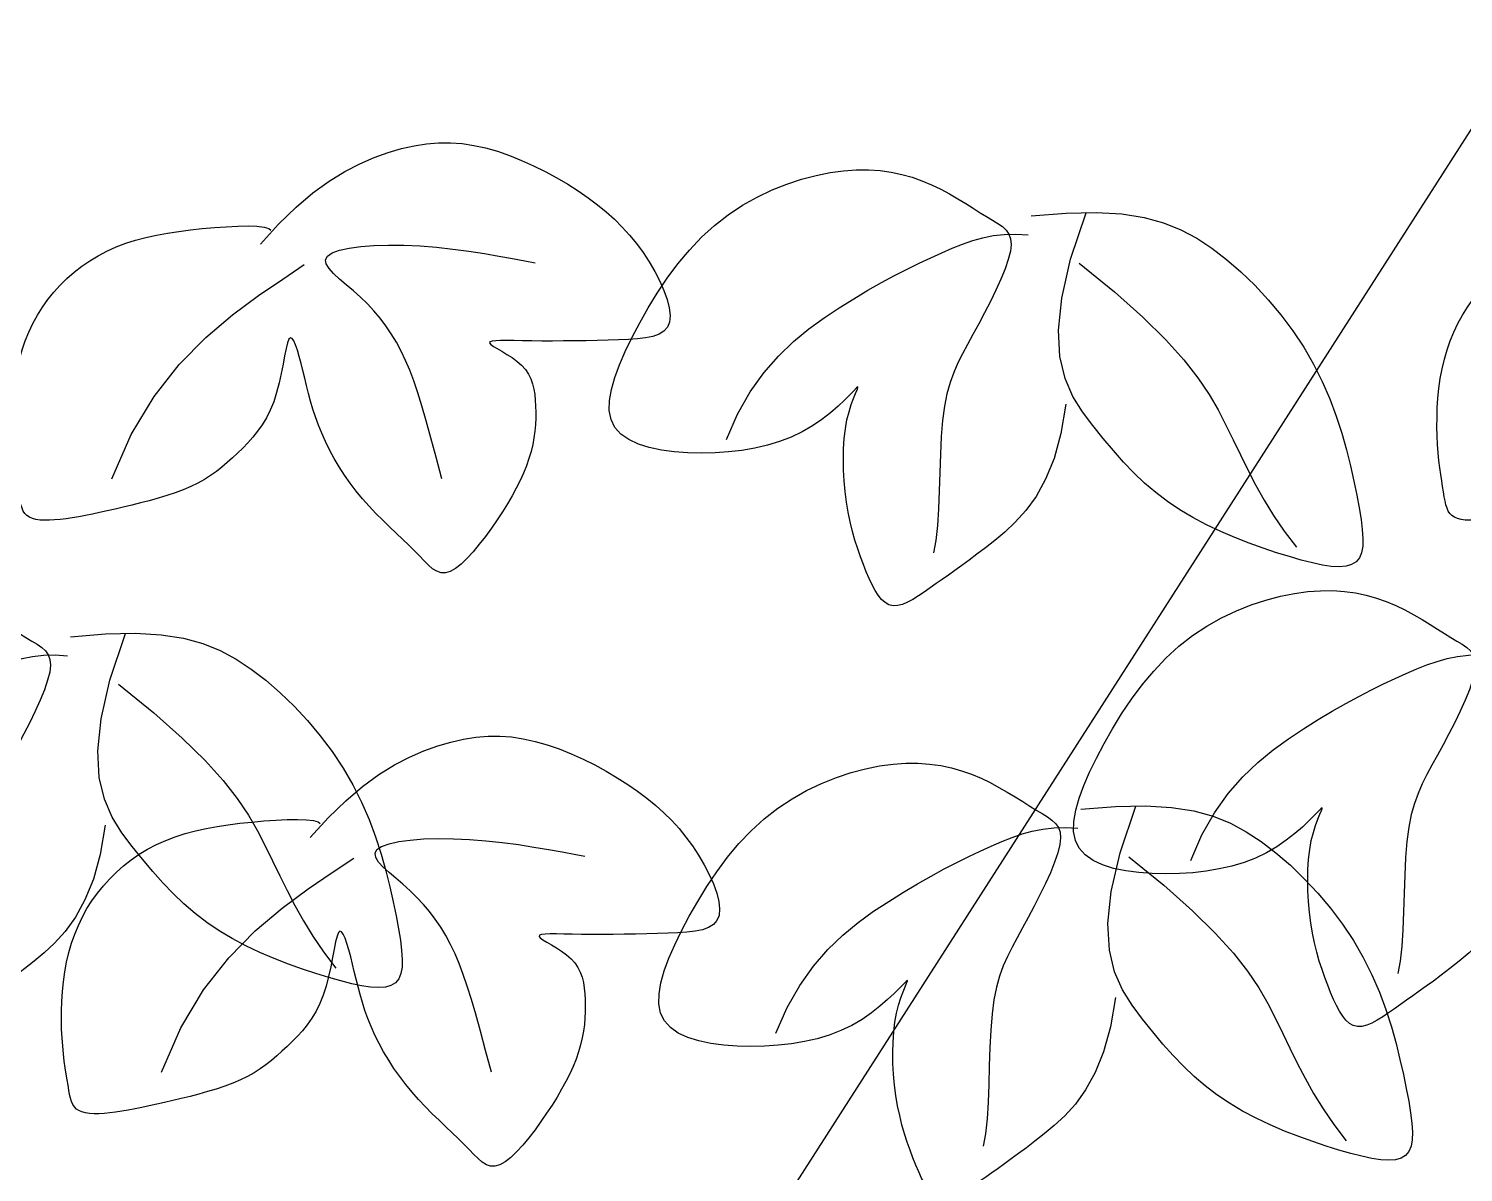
# Model space of a CAD drawing. Header units: millimetres. Extents: x 2 to 5882, y 1831 to 3462.
# Drawn here: x 1040.864 to 1043.304, y 2699.87 to 2701.816 of the extents above; entities that cross this region are included whole.
import ezdxf

# ---------------------------------------------------------------- set-up
doc = ezdxf.new("R2010")
doc.units = ezdxf.units.MM
doc.layers.add('LH', color=94, linetype='Continuous')
doc.layers.add('尺寸标注', color=4, linetype='Continuous')

# ---------------------------------------------------------------- blocks, each defined once
blk = doc.blocks.new('茶')
at = {"layer": 'LH'}
for p, q in [((0.6116, 0.5075), (0.6003, 0.5032)), ((0.6234, 0.511), (0.6116, 0.5075)), ((0.6359, 0.5138), (0.6234, 0.511)), ((0.649, 0.5158), (0.6359, 0.5138)), ((0.6627, 0.5169), (0.649, 0.5158)), ((0.6772, 0.5171), (0.6627, 0.5169)), ((0.6925, 0.5163), (0.6772, 0.5171)), ((0.7086, 0.5144), (0.6925, 0.5163)), ((0.7253, 0.5115), (0.7086, 0.5144)), ((0.7424, 0.5074), (0.7253, 0.5115)), ((0.7598, 0.5021), (0.7424, 0.5074)), ((0.5791, 0.4929), (0.5691, 0.4871)), ((0.5895, 0.4983), (0.5791, 0.4929)), ((0.6003, 0.5032), (0.5895, 0.4983)), ((0.7773, 0.4955), (0.7598, 0.5021)), ((0.7946, 0.4876), (0.7773, 0.4955)), ((0.5507, 0.4747), (0.5422, 0.4685)), ((0.5597, 0.4809), (0.5507, 0.4747)), ((0.5691, 0.4871), (0.5597, 0.4809)), ((0.8116, 0.4783), (0.7946, 0.4876)), ((0.8281, 0.4675), (0.8116, 0.4783)), ((0.5267, 0.4568), (0.5198, 0.4517)), ((0.5342, 0.4625), (0.5267, 0.4568)), ((0.5422, 0.4685), (0.5342, 0.4625)), ((0.8438, 0.4553), (0.8281, 0.4675)), ((-0.5309, 0.4422), (-0.5441, 0.4373)), ((-0.5178, 0.4463), (-0.5309, 0.4422)), ((-0.5048, 0.4494), (-0.5178, 0.4463)), ((-0.4916, 0.4514), (-0.5048, 0.4494)), ((-0.4782, 0.4525), (-0.4916, 0.4514)), ((-0.4645, 0.4525), (-0.4782, 0.4525)), ((-0.4504, 0.4515), (-0.4645, 0.4525)), ((-0.4357, 0.4494), (-0.4504, 0.4515)), ((-0.4204, 0.4463), (-0.4357, 0.4494)), ((-0.4043, 0.442), (-0.4204, 0.4463)), ((-0.3874, 0.4363), (-0.4043, 0.442)), ((0.3667, 0.442), (0.3418, 0.4359)), ((0.3957, 0.4461), (0.3667, 0.442)), ((0.4297, 0.4483), (0.3957, 0.4461)), ((0.4289, 0.3956), (0.4069, 0.4467)), ((0.4693, 0.4484), (0.4297, 0.4483)), ((0.5077, 0.4429), (0.5029, 0.4389)), ((0.5134, 0.4471), (0.5077, 0.4429)), ((0.5198, 0.4517), (0.5134, 0.4471)), ((0.8588, 0.4418), (0.8438, 0.4553)), ((0.8731, 0.4274), (0.8588, 0.4418)), ((-0.5705, 0.4248), (-0.5835, 0.4176)), ((-0.5574, 0.4314), (-0.5705, 0.4248)), ((-0.5441, 0.4373), (-0.5574, 0.4314)), ((-0.3697, 0.4289), (-0.3874, 0.4363)), ((-0.3511, 0.4194), (-0.3697, 0.4289)), ((0.3203, 0.4281), (0.3014, 0.4186)), ((0.3418, 0.4359), (0.3203, 0.4281)), ((0.4885, 0.4292), (0.4745, 0.4272)), ((0.5016, 0.43), (0.4885, 0.4292)), ((0.4962, 0.4299), (0.4947, 0.4245)), ((0.4947, 0.4245), (0.4947, 0.4181)), ((0.499, 0.4346), (0.4962, 0.4299)), ((0.5029, 0.4389), (0.499, 0.4346)), ((0.5141, 0.4296), (0.5016, 0.43)), ((0.5261, 0.4283), (0.5141, 0.4296)), ((0.5378, 0.426), (0.5261, 0.4283)), ((0.5496, 0.423), (0.5378, 0.426)), ((0.8865, 0.4121), (0.8731, 0.4274)), ((-0.5962, 0.4099), (-0.6085, 0.4018)), ((-0.5835, 0.4176), (-0.5962, 0.4099)), ((-0.3316, 0.4076), (-0.3511, 0.4194)), ((-0.3113, 0.393), (-0.3316, 0.4076)), ((0.2844, 0.4074), (0.2684, 0.3948)), ((0.3014, 0.4186), (0.2844, 0.4074)), ((0.4947, 0.4181), (0.4962, 0.4104)), ((0.4962, 0.4104), (0.4993, 0.4013)), ((0.5615, 0.4194), (0.5496, 0.423)), ((0.5739, 0.4152), (0.5615, 0.4194)), ((0.5868, 0.4106), (0.5739, 0.4152)), ((0.6003, 0.4055), (0.5868, 0.4106)), ((0.8992, 0.3964), (0.8865, 0.4121)), ((-0.6203, 0.3934), (-0.6315, 0.3849)), ((-0.6085, 0.4018), (-0.6203, 0.3934)), ((-0.2899, 0.3755), (-0.3113, 0.393)), ((0.2684, 0.3948), (0.2529, 0.3807)), ((0.4426, 0.3526), (0.4289, 0.3956)), ((0.4993, 0.4013), (0.5039, 0.3909)), ((0.5039, 0.3909), (0.5096, 0.3796)), ((0.6145, 0.3999), (0.6003, 0.4055)), ((0.6293, 0.3938), (0.6145, 0.3999)), ((0.6448, 0.387), (0.6293, 0.3938)), ((0.9109, 0.3804), (0.8992, 0.3964)), ((-0.642, 0.3762), (-0.6519, 0.3675)), ((-0.6315, 0.3849), (-0.642, 0.3762)), ((-0.2676, 0.3546), (-0.2899, 0.3755)), ((-0.2652, 0.3752), (-0.2731, 0.3737)), ((-0.2552, 0.3764), (-0.2652, 0.3752)), ((-0.2435, 0.3772), (-0.2552, 0.3764)), ((-0.2305, 0.3776), (-0.2435, 0.3772)), ((-0.2169, 0.3778), (-0.2305, 0.3776)), ((-0.2031, 0.3778), (-0.2169, 0.3778)), ((-0.1896, 0.3775), (-0.2031, 0.3778)), ((-0.1763, 0.3769), (-0.1896, 0.3775)), ((-0.1634, 0.376), (-0.1763, 0.3769)), ((-0.1508, 0.3748), (-0.1634, 0.376)), ((-0.1386, 0.3732), (-0.1508, 0.3748)), ((0.2529, 0.3807), (0.2377, 0.3653)), ((0.4195, 0.3903), (0.3825, 0.3546)), ((0.5096, 0.3796), (0.5163, 0.3677)), ((0.6608, 0.3796), (0.6448, 0.387)), ((0.6776, 0.3714), (0.6608, 0.3796)), ((0.9218, 0.3645), (0.9109, 0.3804)), ((-0.6612, 0.3585), (-0.6698, 0.3494)), ((-0.6519, 0.3675), (-0.6612, 0.3585)), ((-0.2783, 0.3718), (-0.2803, 0.3695)), ((-0.2731, 0.3737), (-0.2783, 0.3718)), ((-0.1267, 0.371), (-0.1386, 0.3732)), ((-0.1152, 0.3684), (-0.1267, 0.371)), ((-0.1041, 0.3652), (-0.1152, 0.3684)), ((-0.0933, 0.3614), (-0.1041, 0.3652)), ((-0.0829, 0.357), (-0.0933, 0.3614)), ((0.2377, 0.3653), (0.2232, 0.3488)), ((0.5163, 0.3677), (0.5235, 0.3554)), ((0.695, 0.3624), (0.6776, 0.3714)), ((0.713, 0.3526), (0.695, 0.3624)), ((0.9318, 0.3488), (0.9218, 0.3645)), ((-0.6698, 0.3494), (-0.6779, 0.3399)), ((-0.3956, 0.3424), (-0.4121, 0.3415)), ((-0.3805, 0.3425), (-0.3956, 0.3424)), ((-0.3673, 0.3418), (-0.3805, 0.3425)), ((-0.3562, 0.3403), (-0.3673, 0.3418)), ((-0.0729, 0.352), (-0.0829, 0.357)), ((-0.0634, 0.3465), (-0.0729, 0.352)), ((-0.0542, 0.3405), (-0.0634, 0.3465)), ((0.2232, 0.3488), (0.2094, 0.3313)), ((0.3825, 0.3546), (0.3527, 0.3232)), ((0.4493, 0.3166), (0.4426, 0.3526)), ((0.5235, 0.3554), (0.5311, 0.3431)), ((0.5311, 0.3431), (0.5388, 0.3311)), ((0.7314, 0.3415), (0.713, 0.3526)), ((0.9409, 0.3335), (0.9318, 0.3488)), ((-0.6854, 0.3301), (-0.6924, 0.3199)), ((-0.6779, 0.3399), (-0.6854, 0.3301)), ((-0.5023, 0.3271), (-0.5196, 0.3229)), ((-0.4843, 0.331), (-0.5023, 0.3271)), ((-0.466, 0.3346), (-0.4843, 0.331)), ((-0.4476, 0.3376), (-0.466, 0.3346)), ((-0.4295, 0.3399), (-0.4476, 0.3376)), ((-0.4121, 0.3415), (-0.4295, 0.3399)), ((-0.3476, 0.338), (-0.3562, 0.3403)), ((-0.342, 0.3348), (-0.3476, 0.338)), ((-0.3427, 0.3206), (-0.3399, 0.3261)), ((-0.3395, 0.3308), (-0.342, 0.3348)), ((-0.3399, 0.3261), (-0.3395, 0.3308)), ((-0.2893, 0.3131), (-0.3149, 0.3274)), ((-0.0455, 0.334), (-0.0542, 0.3405)), ((-0.0372, 0.3271), (-0.0455, 0.334)), ((-0.0294, 0.3198), (-0.0372, 0.3271)), ((0.2094, 0.3313), (0.1964, 0.3129)), ((0.5388, 0.3311), (0.5463, 0.3198)), ((0.7499, 0.3286), (0.7314, 0.3415)), ((0.7683, 0.3137), (0.7499, 0.3286)), ((0.9487, 0.3189), (0.9409, 0.3335)), ((-0.699, 0.3092), (-0.705, 0.2981)), ((-0.6924, 0.3199), (-0.699, 0.3092)), ((-0.5645, 0.3109), (-0.5762, 0.3076)), ((-0.551, 0.3147), (-0.5645, 0.3109)), ((-0.5359, 0.3187), (-0.551, 0.3147)), ((-0.5196, 0.3229), (-0.5359, 0.3187)), ((-0.3535, 0.3078), (-0.3474, 0.3145)), ((-0.3474, 0.3145), (-0.3427, 0.3206)), ((-0.2604, 0.2968), (-0.2893, 0.3131)), ((-0.022, 0.312), (-0.0294, 0.3198)), ((-0.0151, 0.3039), (-0.022, 0.312)), ((0.1964, 0.3129), (0.1844, 0.2939)), ((0.3527, 0.3232), (0.3289, 0.2957)), ((0.4502, 0.2866), (0.4493, 0.3166)), ((0.5463, 0.3198), (0.5534, 0.3091)), ((0.5534, 0.3091), (0.56, 0.299)), ((0.7862, 0.2962), (0.7683, 0.3137)), ((0.9552, 0.305), (0.9487, 0.3189)), ((-0.705, 0.2981), (-0.7105, 0.2867)), ((-0.3755, 0.2852), (-0.368, 0.2931)), ((-0.368, 0.2931), (-0.3605, 0.3006)), ((-0.3605, 0.3006), (-0.3535, 0.3078)), ((-0.2292, 0.2776), (-0.2604, 0.2968)), ((-0.0087, 0.2954), (-0.0151, 0.3039)), ((-0.0028, 0.2865), (-0.0087, 0.2954)), ((0.1844, 0.2939), (0.1736, 0.2742)), ((0.3289, 0.2957), (0.3104, 0.2714)), ((0.56, 0.299), (0.5661, 0.289)), ((0.8035, 0.2758), (0.7862, 0.2962)), ((0.9602, 0.2918), (0.9552, 0.305)), ((-0.7105, 0.2867), (-0.7152, 0.2753)), ((-0.3894, 0.2685), (-0.3827, 0.277)), ((-0.3827, 0.277), (-0.3755, 0.2852)), ((-0.1968, 0.2544), (-0.2292, 0.2776)), ((0.0026, 0.2772), (-0.0028, 0.2865)), ((0.0076, 0.2676), (0.0026, 0.2772)), ((0.4464, 0.2615), (0.4502, 0.2866)), ((0.5661, 0.289), (0.5717, 0.2786)), ((0.5717, 0.2786), (0.5768, 0.2675)), ((0.9633, 0.2794), (0.9602, 0.2918)), ((0.9645, 0.2681), (0.9633, 0.2794)), ((-0.7191, 0.2642), (-0.7219, 0.2537)), ((-0.7152, 0.2753), (-0.7191, 0.2642)), ((-0.3956, 0.2598), (-0.3894, 0.2685)), ((0.012, 0.2577), (0.0076, 0.2676)), ((0.1736, 0.2742), (0.1641, 0.2541)), ((0.3104, 0.2714), (0.2961, 0.2496)), ((0.4392, 0.2403), (0.4464, 0.2615)), ((0.5768, 0.2675), (0.5814, 0.2552)), ((0.6813, 0.2706), (0.6814, 0.2713)), ((0.6825, 0.2682), (0.6813, 0.2706)), ((0.6814, 0.2713), (0.683, 0.2703)), ((0.6846, 0.2642), (0.6825, 0.2682)), ((0.683, 0.2703), (0.6863, 0.2675)), ((0.6873, 0.2588), (0.6846, 0.2642)), ((0.6863, 0.2675), (0.6912, 0.2632)), ((0.6912, 0.2632), (0.6977, 0.2577)), ((0.8198, 0.2519), (0.8035, 0.2758)), ((0.9634, 0.2577), (0.9645, 0.2681)), ((-0.7219, 0.2537), (-0.7235, 0.244)), ((-0.4068, 0.2411), (-0.4014, 0.2506)), ((-0.4014, 0.2506), (-0.3956, 0.2598)), ((-0.296, 0.2422), (-0.2943, 0.2452)), ((-0.2943, 0.2452), (-0.2925, 0.2461)), ((-0.2925, 0.2461), (-0.2906, 0.2447)), ((-0.2906, 0.2447), (-0.2887, 0.2406)), ((-0.1643, 0.2264), (-0.1968, 0.2544)), ((0.0159, 0.2474), (0.012, 0.2577)), ((0.0194, 0.2368), (0.0159, 0.2474)), ((0.1641, 0.2541), (0.156, 0.2338)), ((0.2961, 0.2496), (0.285, 0.2298)), ((0.5814, 0.2552), (0.5854, 0.2413)), ((0.6905, 0.2521), (0.6873, 0.2588)), ((0.6937, 0.2442), (0.6905, 0.2521)), ((0.6968, 0.2352), (0.6937, 0.2442)), ((0.6977, 0.2577), (0.7056, 0.2514)), ((0.7056, 0.2514), (0.7148, 0.2447)), ((0.7148, 0.2447), (0.7251, 0.238)), ((0.8349, 0.2242), (0.8198, 0.2519)), ((0.9537, 0.2403), (0.9598, 0.2484)), ((0.9598, 0.2484), (0.9634, 0.2577)), ((-0.7235, 0.244), (-0.7237, 0.2354)), ((-0.7237, 0.2354), (-0.7224, 0.2281)), ((-0.7224, 0.2281), (-0.7196, 0.2225)), ((-0.4163, 0.2206), (-0.4118, 0.2311)), ((-0.4118, 0.2311), (-0.4068, 0.2411)), ((-0.3007, 0.2241), (-0.2992, 0.2313)), ((-0.2992, 0.2313), (-0.2977, 0.2375)), ((-0.2977, 0.2375), (-0.296, 0.2422)), ((-0.2887, 0.2406), (-0.2865, 0.2343)), ((-0.2865, 0.2343), (-0.2842, 0.2263)), ((0.0223, 0.2259), (0.0194, 0.2368)), ((0.156, 0.2338), (0.1491, 0.2134)), ((0.285, 0.2298), (0.2763, 0.2113)), ((0.4298, 0.222), (0.4392, 0.2403)), ((0.4479, 0.2322), (0.4563, 0.1995)), ((0.5854, 0.2413), (0.5889, 0.2254)), ((0.6994, 0.2252), (0.6968, 0.2352)), ((0.7251, 0.238), (0.7363, 0.2315)), ((0.7363, 0.2315), (0.7485, 0.2257)), ((0.9348, 0.2275), (0.9453, 0.2334)), ((0.9453, 0.2334), (0.9537, 0.2403)), ((-0.7196, 0.2225), (-0.7152, 0.2183)), ((-0.7152, 0.2183), (-0.7094, 0.2154)), ((-0.7094, 0.2154), (-0.7022, 0.2135)), ((-0.7022, 0.2135), (-0.6939, 0.2125)), ((-0.6939, 0.2125), (-0.6846, 0.2122)), ((-0.6846, 0.2122), (-0.6743, 0.2124)), ((-0.6743, 0.2124), (-0.6631, 0.2128)), ((-0.6631, 0.2128), (-0.6513, 0.2134)), ((-0.6513, 0.2134), (-0.6389, 0.2141)), ((-0.6389, 0.2141), (-0.6263, 0.2149)), ((-0.6263, 0.2149), (-0.6135, 0.2158)), ((-0.6135, 0.2158), (-0.6008, 0.2167)), ((-0.6008, 0.2167), (-0.5883, 0.2176)), ((-0.5883, 0.2176), (-0.5764, 0.2186)), ((-0.5764, 0.2186), (-0.5651, 0.2197)), ((-0.5651, 0.2197), (-0.5546, 0.2207)), ((-0.5546, 0.2207), (-0.5452, 0.2217)), ((-0.5452, 0.2217), (-0.5368, 0.2225)), ((-0.5368, 0.2225), (-0.5298, 0.2231)), ((-0.5252, 0.2143), (-0.5301, 0.2108)), ((-0.5298, 0.2231), (-0.5242, 0.2233)), ((-0.5211, 0.2172), (-0.5252, 0.2143)), ((-0.5242, 0.2233), (-0.5201, 0.2232)), ((-0.5183, 0.2196), (-0.5211, 0.2172)), ((-0.5201, 0.2232), (-0.5176, 0.2226)), ((-0.517, 0.2214), (-0.5183, 0.2196)), ((-0.5176, 0.2226), (-0.517, 0.2214)), ((-0.4205, 0.2096), (-0.4163, 0.2206)), ((-0.3035, 0.2077), (-0.3022, 0.2161)), ((-0.3022, 0.2161), (-0.3007, 0.2241)), ((-0.2842, 0.2263), (-0.2816, 0.2169)), ((-0.2816, 0.2169), (-0.2787, 0.2066)), ((-0.1329, 0.1926), (-0.1643, 0.2264)), ((0.0248, 0.2149), (0.0223, 0.2259)), ((0.0268, 0.2039), (0.0248, 0.2149)), ((0.1491, 0.2134), (0.1435, 0.1932)), ((0.4194, 0.2055), (0.4298, 0.222)), ((0.5889, 0.2254), (0.5919, 0.2073)), ((0.7016, 0.2143), (0.6994, 0.2252)), ((0.7034, 0.2029), (0.7016, 0.2143)), ((0.7485, 0.2257), (0.7614, 0.2208)), ((0.7614, 0.2208), (0.7749, 0.2169)), ((0.7749, 0.2169), (0.789, 0.2139)), ((0.789, 0.2139), (0.8035, 0.2119)), ((0.8035, 0.2119), (0.8184, 0.2106)), ((0.8644, 0.2114), (0.8798, 0.213)), ((0.8798, 0.213), (0.8949, 0.2154)), ((0.8949, 0.2154), (0.9093, 0.2185)), ((0.9093, 0.2185), (0.9228, 0.2225)), ((0.9228, 0.2225), (0.9348, 0.2275)), ((-0.5464, 0.198), (-0.5511, 0.1931)), ((-0.5411, 0.2027), (-0.5464, 0.198)), ((-0.5355, 0.2069), (-0.5411, 0.2027)), ((-0.5301, 0.2108), (-0.5355, 0.2069)), ((-0.4278, 0.1856), (-0.4243, 0.1981)), ((-0.4243, 0.1981), (-0.4205, 0.2096)), ((-0.3063, 0.1904), (-0.3049, 0.1991)), ((-0.3049, 0.1991), (-0.3035, 0.2077)), ((-0.2787, 0.2066), (-0.2754, 0.196)), ((-0.2754, 0.196), (-0.2717, 0.1854)), ((0.0285, 0.1929), (0.0268, 0.2039)), ((0.2763, 0.2113), (0.269, 0.1935)), ((0.4089, 0.19), (0.4194, 0.2055)), ((0.4563, 0.1995), (0.4664, 0.1721)), ((0.5919, 0.2073), (0.5945, 0.1875)), ((0.7046, 0.191), (0.7034, 0.2029)), ((0.8184, 0.2106), (0.8336, 0.2101)), ((0.8336, 0.2101), (0.849, 0.2104)), ((0.849, 0.2104), (0.8644, 0.2114)), ((-0.558, 0.1826), (-0.5602, 0.1769)), ((-0.555, 0.188), (-0.558, 0.1826)), ((-0.5511, 0.1931), (-0.555, 0.188)), ((-0.4312, 0.1719), (-0.4278, 0.1856)), ((-0.3093, 0.1726), (-0.3077, 0.1815)), ((-0.3077, 0.1815), (-0.3063, 0.1904)), ((-0.2717, 0.1854), (-0.2676, 0.1753)), ((-0.1035, 0.1519), (-0.1329, 0.1926)), ((0.0297, 0.1821), (0.0285, 0.1929)), ((0.0307, 0.1715), (0.0297, 0.1821)), ((0.1435, 0.1932), (0.1388, 0.1733)), ((0.269, 0.1935), (0.2621, 0.176)), ((0.3986, 0.1753), (0.4089, 0.19)), ((0.5945, 0.1875), (0.5969, 0.1669)), ((0.7055, 0.1788), (0.7046, 0.191)), ((-0.5627, 0.165), (-0.5632, 0.1588)), ((-0.5617, 0.1711), (-0.5627, 0.165)), ((-0.5602, 0.1769), (-0.5617, 0.1711)), ((-0.4346, 0.1566), (-0.4312, 0.1719)), ((-0.3133, 0.1542), (-0.3112, 0.1634)), ((-0.3112, 0.1634), (-0.3093, 0.1726)), ((-0.2676, 0.1753), (-0.2629, 0.1661)), ((-0.2629, 0.1661), (-0.2579, 0.1578)), ((0.0313, 0.1614), (0.0307, 0.1715)), ((0.1388, 0.1733), (0.1351, 0.154)), ((0.2621, 0.176), (0.2554, 0.1585)), ((0.3881, 0.1614), (0.3986, 0.1753)), ((0.4664, 0.1721), (0.4779, 0.1494)), ((0.5969, 0.1669), (0.5992, 0.1461)), ((0.7058, 0.1665), (0.7055, 0.1788)), ((0.7057, 0.1542), (0.7058, 0.1665)), ((-0.5632, 0.1588), (-0.5633, 0.1523)), ((-0.5633, 0.1523), (-0.5631, 0.1457)), ((-0.4381, 0.1393), (-0.4346, 0.1566)), ((-0.3159, 0.1448), (-0.3133, 0.1542)), ((-0.2579, 0.1578), (-0.2524, 0.1503)), ((-0.2524, 0.1503), (-0.2466, 0.1434)), ((-0.0774, 0.1035), (-0.1035, 0.1519)), ((0.0316, 0.1516), (0.0313, 0.1614)), ((0.0317, 0.1423), (0.0316, 0.1516)), ((0.1351, 0.154), (0.1321, 0.1356)), ((0.2554, 0.1585), (0.2485, 0.1409)), ((0.3663, 0.1357), (0.3774, 0.1482)), ((0.3774, 0.1482), (0.3881, 0.1614)), ((0.4779, 0.1494), (0.4903, 0.1308)), ((0.7052, 0.1422), (0.7057, 0.1542)), ((-0.5631, 0.1457), (-0.5627, 0.1389)), ((-0.5627, 0.1389), (-0.5621, 0.1319)), ((-0.5621, 0.1319), (-0.5611, 0.1248)), ((-0.4418, 0.1198), (-0.4381, 0.1393)), ((-0.3222, 0.1254), (-0.3188, 0.1352)), ((-0.3188, 0.1352), (-0.3159, 0.1448)), ((-0.2466, 0.1434), (-0.2406, 0.1371)), ((-0.2406, 0.1371), (-0.2345, 0.1313)), ((-0.2345, 0.1313), (-0.2282, 0.1259)), ((0.0313, 0.1252), (0.0316, 0.1335)), ((0.0316, 0.1335), (0.0317, 0.1423)), ((0.1321, 0.1356), (0.1297, 0.1182)), ((0.2485, 0.1409), (0.2411, 0.1232)), ((0.3546, 0.1239), (0.3663, 0.1357)), ((0.4903, 0.1308), (0.5032, 0.1157)), ((0.5992, 0.1461), (0.6017, 0.1259)), ((0.7028, 0.1194), (0.7042, 0.1306)), ((0.7042, 0.1306), (0.7052, 0.1422)), ((-0.5611, 0.1248), (-0.5599, 0.1175)), ((-0.5599, 0.1175), (-0.5582, 0.11)), ((-0.4458, 0.0975), (-0.4418, 0.1198)), ((-0.3305, 0.1056), (-0.3262, 0.1155)), ((-0.3262, 0.1155), (-0.3222, 0.1254)), ((-0.2282, 0.1259), (-0.2219, 0.1207)), ((-0.2219, 0.1207), (-0.2156, 0.1158)), ((-0.2156, 0.1158), (-0.2093, 0.111)), ((0.0304, 0.1103), (0.0309, 0.1175)), ((0.0309, 0.1175), (0.0313, 0.1252)), ((0.1297, 0.1182), (0.1278, 0.1021)), ((0.2411, 0.1232), (0.233, 0.1052)), ((0.3423, 0.1126), (0.3546, 0.1239)), ((0.5032, 0.1157), (0.5162, 0.1035)), ((0.6017, 0.1259), (0.6044, 0.1072)), ((0.7011, 0.1086), (0.7028, 0.1194)), ((-0.5582, 0.11), (-0.5562, 0.1025)), ((-0.5562, 0.1025), (-0.5537, 0.0948)), ((-0.3354, 0.0957), (-0.3305, 0.1056)), ((-0.2093, 0.111), (-0.2029, 0.1064)), ((-0.2029, 0.1064), (-0.1962, 0.102)), ((-0.1962, 0.102), (-0.1893, 0.0979)), ((-0.1893, 0.0979), (-0.182, 0.0941)), ((0.0294, 0.0975), (0.0299, 0.1036)), ((0.0299, 0.1036), (0.0304, 0.1103)), ((0.1278, 0.1021), (0.1262, 0.0874)), ((0.233, 0.1052), (0.2237, 0.0869)), ((0.3151, 0.092), (0.3291, 0.102)), ((0.3291, 0.102), (0.3423, 0.1126)), ((0.5162, 0.1035), (0.529, 0.0934)), ((0.6044, 0.1072), (0.6076, 0.0905)), ((0.6968, 0.0885), (0.6991, 0.0983)), ((0.6991, 0.0983), (0.7011, 0.1086)), ((-0.5537, 0.0948), (-0.5507, 0.087)), ((-0.5507, 0.087), (-0.5472, 0.0791)), ((-0.4504, 0.0723), (-0.4458, 0.0975)), ((-0.3463, 0.0761), (-0.3406, 0.0858)), ((-0.3406, 0.0858), (-0.3354, 0.0957)), ((-0.182, 0.0941), (-0.1742, 0.0905)), ((-0.1742, 0.0905), (-0.1659, 0.0873)), ((-0.1659, 0.0873), (-0.157, 0.0843)), ((-0.157, 0.0843), (-0.1476, 0.0817)), ((-0.1476, 0.0817), (-0.1378, 0.0793)), ((0.0269, 0.0788), (0.0278, 0.0827)), ((0.0278, 0.0827), (0.0284, 0.0871)), ((0.0284, 0.0871), (0.029, 0.092)), ((0.029, 0.092), (0.0294, 0.0975)), ((0.1262, 0.0874), (0.1252, 0.0742)), ((0.2237, 0.0869), (0.213, 0.0681)), ((0.2849, 0.0737), (0.3002, 0.0825)), ((0.3002, 0.0825), (0.3151, 0.092)), ((0.529, 0.0934), (0.5412, 0.085)), ((0.5412, 0.085), (0.5524, 0.0775)), ((0.6076, 0.0905), (0.6115, 0.0768)), ((0.6944, 0.0791), (0.6968, 0.0885)), ((-0.5472, 0.0791), (-0.5432, 0.0711)), ((-0.5432, 0.0711), (-0.5387, 0.063)), ((-0.3588, 0.0572), (-0.3523, 0.0665)), ((-0.3523, 0.0665), (-0.3463, 0.0761)), ((-0.1378, 0.0793), (-0.1278, 0.0772)), ((-0.1278, 0.0772), (-0.1176, 0.0752)), ((-0.1176, 0.0752), (-0.1075, 0.0735)), ((-0.1075, 0.0735), (-0.0974, 0.0719)), ((-0.0974, 0.0719), (-0.0876, 0.0704)), ((-0.0876, 0.0704), (-0.0782, 0.069)), ((-0.0782, 0.069), (-0.0691, 0.0677)), ((-0.0691, 0.0677), (-0.0604, 0.0665)), ((-0.0604, 0.0665), (-0.0521, 0.0654)), ((-0.0521, 0.0654), (-0.0441, 0.0644)), ((0.0122, 0.0647), (0.0162, 0.0661)), ((0.0162, 0.0661), (0.0195, 0.0678)), ((0.0195, 0.0678), (0.0221, 0.0699)), ((0.0221, 0.0699), (0.0242, 0.0724)), ((0.0242, 0.0724), (0.0258, 0.0754)), ((0.0258, 0.0754), (0.0269, 0.0788)), ((0.1252, 0.0742), (0.1247, 0.0625)), ((0.213, 0.0681), (0.2006, 0.0487)), ((0.2538, 0.0578), (0.2694, 0.0654)), ((0.2694, 0.0654), (0.2849, 0.0737)), ((0.5524, 0.0775), (0.5626, 0.0709)), ((0.5626, 0.0709), (0.572, 0.065)), ((0.6893, 0.0617), (0.6919, 0.0701)), ((0.6919, 0.0701), (0.6944, 0.0791)), ((-0.5387, 0.063), (-0.5336, 0.0548)), ((-0.5336, 0.0548), (-0.5281, 0.0465)), ((-0.3655, 0.0482), (-0.3588, 0.0572)), ((-0.0441, 0.0644), (-0.0364, 0.0637)), ((-0.0364, 0.0637), (-0.029, 0.063)), ((-0.029, 0.063), (-0.0219, 0.0626)), ((-0.0219, 0.0626), (-0.0152, 0.0623)), ((-0.0152, 0.0623), (-0.0088, 0.0623)), ((-0.0088, 0.0623), (-0.0029, 0.0625)), ((-0.0029, 0.0625), (0.0027, 0.0629)), ((0.0027, 0.0629), (0.0077, 0.0636)), ((0.0077, 0.0636), (0.0122, 0.0647)), ((0.1247, 0.0625), (0.1249, 0.0523)), ((0.1249, 0.0523), (0.1258, 0.0436)), ((0.2237, 0.0444), (0.2385, 0.0508)), ((0.2385, 0.0508), (0.2538, 0.0578)), ((0.572, 0.065), (0.5808, 0.0597)), ((0.5808, 0.0597), (0.589, 0.0548)), ((0.589, 0.0548), (0.5967, 0.0502)), ((0.5967, 0.0502), (0.6042, 0.0459)), ((0.6839, 0.0464), (0.6866, 0.0537)), ((0.6866, 0.0537), (0.6893, 0.0617)), ((-0.5281, 0.0465), (-0.5222, 0.038)), ((-0.5222, 0.038), (-0.5158, 0.0294)), ((-0.3796, 0.031), (-0.3725, 0.0394)), ((-0.3725, 0.0394), (-0.3655, 0.0482)), ((0.1258, 0.0436), (0.1277, 0.0364)), ((0.1277, 0.0364), (0.1307, 0.0307)), ((0.1843, 0.0296), (0.1965, 0.0338)), ((0.1965, 0.0338), (0.2096, 0.0388)), ((0.2096, 0.0388), (0.2237, 0.0444)), ((0.6042, 0.0459), (0.6114, 0.0416)), ((0.6114, 0.0416), (0.6186, 0.0374)), ((0.6186, 0.0374), (0.6257, 0.0332)), ((0.6257, 0.0332), (0.6325, 0.0294)), ((0.6746, 0.0289), (0.6779, 0.0339)), ((0.6779, 0.0339), (0.681, 0.0397)), ((0.681, 0.0397), (0.6839, 0.0464)), ((-0.5158, 0.0294), (-0.5089, 0.0207)), ((-0.5089, 0.0207), (-0.5017, 0.0119)), ((-0.3937, 0.0151), (-0.3867, 0.0229)), ((-0.3867, 0.0229), (-0.3796, 0.031)), ((0.1307, 0.0307), (0.1348, 0.0265)), ((0.1348, 0.0265), (0.1401, 0.0239)), ((0.1401, 0.0239), (0.1466, 0.0226)), ((0.1466, 0.0226), (0.1543, 0.0226)), ((0.1543, 0.0226), (0.1632, 0.0239)), ((0.1632, 0.0239), (0.1732, 0.0262)), ((0.1732, 0.0262), (0.1843, 0.0296)), ((0.6325, 0.0294), (0.6392, 0.026)), ((0.6392, 0.026), (0.6455, 0.0233)), ((0.6455, 0.0233), (0.6515, 0.0213)), ((0.6515, 0.0213), (0.6571, 0.0204)), ((0.6571, 0.0204), (0.6622, 0.0207)), ((0.6622, 0.0207), (0.6668, 0.0222)), ((0.6668, 0.0222), (0.6709, 0.025)), ((0.6709, 0.025), (0.6746, 0.0289)), ((-0.5017, 0.0119), (-0.4942, 0.0031)), ((-0.4942, 0.0031), (-0.4865, -0.0052)), ((-0.4125, -0.0064), (-0.4067, 0.0005)), ((-0.4067, 0.0005), (-0.4004, 0.0076)), ((-0.4004, 0.0076), (-0.3937, 0.0151)), ((-0.4865, -0.0052), (-0.4788, -0.013)), ((-0.4788, -0.013), (-0.4713, -0.0199)), ((-0.4226, -0.0188), (-0.4178, -0.0128)), ((-0.4178, -0.0128), (-0.4125, -0.0064)), ((0.1265, -0.012), (0.1152, -0.0163)), ((0.1384, -0.0085), (0.1265, -0.012)), ((0.1508, -0.0057), (0.1384, -0.0085)), ((0.1639, -0.0037), (0.1508, -0.0057)), ((0.1776, -0.0026), (0.1639, -0.0037)), ((0.1921, -0.0024), (0.1776, -0.0026)), ((0.2074, -0.0032), (0.1921, -0.0024)), ((0.2235, -0.005), (0.2074, -0.0032)), ((0.2402, -0.008), (0.2235, -0.005)), ((0.2573, -0.0121), (0.2402, -0.008)), ((0.2747, -0.0174), (0.2573, -0.0121)), ((-0.4713, -0.0199), (-0.4641, -0.0258)), ((-0.4641, -0.0258), (-0.4573, -0.0302)), ((-0.4573, -0.0302), (-0.4511, -0.0331)), ((-0.4405, -0.0337), (-0.4359, -0.0317)), ((-0.4359, -0.0317), (-0.4314, -0.0284)), ((-0.4314, -0.0284), (-0.4271, -0.0241)), ((-0.4271, -0.0241), (-0.4226, -0.0188)), ((0.0841, -0.0324), (0.0746, -0.0386)), ((0.094, -0.0266), (0.0841, -0.0324)), ((0.1044, -0.0212), (0.094, -0.0266)), ((0.1152, -0.0163), (0.1044, -0.0212)), ((0.2922, -0.024), (0.2747, -0.0174)), ((0.3095, -0.0319), (0.2922, -0.024)), ((0.3265, -0.0412), (0.3095, -0.0319)), ((-0.4511, -0.0331), (-0.4455, -0.0342)), ((-0.4455, -0.0342), (-0.4405, -0.0337)), ((0.0656, -0.0448), (0.0571, -0.051)), ((0.0746, -0.0386), (0.0656, -0.0448)), ((0.343, -0.052), (0.3265, -0.0412)), ((0.0416, -0.0627), (0.0347, -0.0678)), ((0.0491, -0.057), (0.0416, -0.0627)), ((0.0571, -0.051), (0.0491, -0.057)), ((0.3587, -0.0642), (0.343, -0.052)), ((0.3738, -0.0777), (0.3587, -0.0642)), ((-0.1184, -0.0775), (-0.1433, -0.0836)), ((-0.0894, -0.0734), (-0.1184, -0.0775)), ((-0.0554, -0.0712), (-0.0894, -0.0734)), ((-0.0562, -0.1239), (-0.0782, -0.0728)), ((-0.0158, -0.0711), (-0.0554, -0.0712)), ((0.0178, -0.0806), (0.0139, -0.0849)), ((0.0226, -0.0766), (0.0178, -0.0806)), ((0.0283, -0.0724), (0.0226, -0.0766)), ((0.0347, -0.0678), (0.0283, -0.0724)), ((0.388, -0.0921), (0.3738, -0.0777)), ((-0.1648, -0.0914), (-0.1836, -0.1009)), ((-0.1433, -0.0836), (-0.1648, -0.0914)), ((0.0034, -0.0903), (-0.0106, -0.0923)), ((0.0165, -0.0895), (0.0034, -0.0903)), ((0.0111, -0.0896), (0.0096, -0.095)), ((0.0096, -0.095), (0.0096, -0.1014)), ((0.0139, -0.0849), (0.0111, -0.0896)), ((0.029, -0.0899), (0.0165, -0.0895)), ((0.041, -0.0912), (0.029, -0.0899)), ((0.0527, -0.0935), (0.041, -0.0912)), ((0.0645, -0.0965), (0.0527, -0.0935)), ((0.0764, -0.1001), (0.0645, -0.0965)), ((0.4015, -0.1074), (0.388, -0.0921)), ((-0.2007, -0.1121), (-0.2167, -0.1247)), ((-0.1836, -0.1009), (-0.2007, -0.1121)), ((0.0096, -0.1014), (0.0111, -0.1091)), ((0.0111, -0.1091), (0.0142, -0.1182)), ((0.0888, -0.1043), (0.0764, -0.1001)), ((0.1017, -0.1089), (0.0888, -0.1043)), ((0.1152, -0.114), (0.1017, -0.1089)), ((0.4141, -0.1231), (0.4015, -0.1074)), ((-0.2167, -0.1247), (-0.2322, -0.1388)), ((-0.0656, -0.1292), (-0.1026, -0.1649)), ((-0.0425, -0.1669), (-0.0562, -0.1239)), ((0.0142, -0.1182), (0.0188, -0.1286)), ((0.0188, -0.1286), (0.0245, -0.1399)), ((0.1294, -0.1196), (0.1152, -0.114)), ((0.1442, -0.1257), (0.1294, -0.1196)), ((0.1597, -0.1325), (0.1442, -0.1257)), ((0.4259, -0.1391), (0.4141, -0.1231)), ((-0.2322, -0.1388), (-0.2474, -0.1542)), ((0.0245, -0.1399), (0.0312, -0.1518)), ((0.1758, -0.1399), (0.1597, -0.1325)), ((0.1925, -0.1481), (0.1758, -0.1399)), ((0.4367, -0.155), (0.4259, -0.1391)), ((-0.2474, -0.1542), (-0.2619, -0.1707)), ((0.0312, -0.1518), (0.0384, -0.1641)), ((0.2099, -0.1571), (0.1925, -0.1481)), ((0.2279, -0.1669), (0.2099, -0.1571)), ((0.4467, -0.1707), (0.4367, -0.155)), ((-0.2619, -0.1707), (-0.2757, -0.1882)), ((-0.1026, -0.1649), (-0.1324, -0.1963)), ((-0.0358, -0.2029), (-0.0425, -0.1669)), ((0.0384, -0.1641), (0.046, -0.1764)), ((0.046, -0.1764), (0.0537, -0.1884)), ((0.2463, -0.178), (0.2279, -0.1669)), ((0.2648, -0.1909), (0.2463, -0.178)), ((0.4558, -0.186), (0.4467, -0.1707)), ((-0.2757, -0.1882), (-0.2887, -0.2066)), ((0.0537, -0.1884), (0.0612, -0.1997)), ((0.2832, -0.2058), (0.2648, -0.1909)), ((0.4636, -0.2006), (0.4558, -0.186)), ((-0.2887, -0.2066), (-0.3007, -0.2256)), ((-0.1324, -0.1963), (-0.1562, -0.2238)), ((-0.0349, -0.2329), (-0.0358, -0.2029)), ((0.0612, -0.1997), (0.0683, -0.2103)), ((0.0683, -0.2103), (0.0749, -0.2205)), ((0.3011, -0.2233), (0.2832, -0.2058)), ((0.4702, -0.2145), (0.4636, -0.2006)), ((-0.3007, -0.2256), (-0.3115, -0.2453)), ((-0.1562, -0.2238), (-0.1747, -0.2481)), ((0.0749, -0.2205), (0.081, -0.2305)), ((0.3184, -0.2437), (0.3011, -0.2233)), ((0.4751, -0.2277), (0.4702, -0.2145)), ((0.4782, -0.2401), (0.4751, -0.2277)), ((-0.0387, -0.258), (-0.0349, -0.2329)), ((0.081, -0.2305), (0.0866, -0.2409)), ((0.0866, -0.2409), (0.0917, -0.252)), ((0.3347, -0.2676), (0.3184, -0.2437)), ((0.4794, -0.2514), (0.4782, -0.2401)), ((-0.3115, -0.2453), (-0.321, -0.2654)), ((-0.1747, -0.2481), (-0.189, -0.2699)), ((-0.0459, -0.2792), (-0.0387, -0.258)), ((0.0917, -0.252), (0.0963, -0.2643)), ((0.1962, -0.2489), (0.1963, -0.2482)), ((0.1974, -0.2513), (0.1962, -0.2489)), ((0.1963, -0.2482), (0.1979, -0.2492)), ((0.1995, -0.2553), (0.1974, -0.2513)), ((0.1979, -0.2492), (0.2012, -0.252)), ((0.2022, -0.2607), (0.1995, -0.2553)), ((0.2012, -0.252), (0.2062, -0.2563)), ((0.2062, -0.2563), (0.2127, -0.2618)), ((0.4783, -0.2618), (0.4794, -0.2514)), ((-0.321, -0.2654), (-0.3291, -0.2857)), ((-0.189, -0.2699), (-0.2001, -0.2897)), ((0.0963, -0.2643), (0.1003, -0.2782)), ((0.2054, -0.2674), (0.2022, -0.2607)), ((0.2086, -0.2753), (0.2054, -0.2674)), ((0.2117, -0.2843), (0.2086, -0.2753)), ((0.2127, -0.2618), (0.2205, -0.2681)), ((0.2205, -0.2681), (0.2297, -0.2748)), ((0.2297, -0.2748), (0.24, -0.2815)), ((0.3498, -0.2953), (0.3347, -0.2676)), ((0.4686, -0.2792), (0.4747, -0.2711)), ((0.4747, -0.2711), (0.4783, -0.2618)), ((-0.3291, -0.2857), (-0.336, -0.3061)), ((-0.2001, -0.2897), (-0.2088, -0.3082)), ((-0.0553, -0.2975), (-0.0459, -0.2792)), ((-0.0372, -0.2873), (-0.0288, -0.32)), ((0.1003, -0.2782), (0.1038, -0.2941)), ((0.2143, -0.2943), (0.2117, -0.2843)), ((0.24, -0.2815), (0.2513, -0.288)), ((0.2513, -0.288), (0.2634, -0.2938)), ((0.4377, -0.297), (0.4498, -0.292)), ((0.4498, -0.292), (0.4602, -0.2861)), ((0.4602, -0.2861), (0.4686, -0.2792)), ((-0.336, -0.3061), (-0.3416, -0.3263)), ((-0.2088, -0.3082), (-0.2161, -0.326)), ((-0.0657, -0.314), (-0.0553, -0.2975)), ((0.1038, -0.2941), (0.1068, -0.3122)), ((0.2165, -0.3052), (0.2143, -0.2943)), ((0.2183, -0.3166), (0.2165, -0.3052)), ((0.2634, -0.2938), (0.2763, -0.2987)), ((0.2763, -0.2987), (0.2898, -0.3026)), ((0.2898, -0.3026), (0.3039, -0.3056)), ((0.3039, -0.3056), (0.3184, -0.3076)), ((0.3184, -0.3076), (0.3333, -0.3089)), ((0.3333, -0.3089), (0.3485, -0.3094)), ((0.3485, -0.3094), (0.3639, -0.3091)), ((0.3639, -0.3091), (0.3793, -0.3081)), ((0.3793, -0.3081), (0.3947, -0.3065)), ((0.3947, -0.3065), (0.4098, -0.3041)), ((0.4098, -0.3041), (0.4242, -0.301)), ((0.4242, -0.301), (0.4377, -0.297)), ((-0.0761, -0.3295), (-0.0657, -0.314)), ((-0.0288, -0.32), (-0.0187, -0.3474)), ((0.1068, -0.3122), (0.1094, -0.332)), ((0.2195, -0.3285), (0.2183, -0.3166)), ((-0.3416, -0.3263), (-0.3463, -0.3462)), ((-0.2161, -0.326), (-0.223, -0.3435)), ((-0.0865, -0.3442), (-0.0761, -0.3295)), ((0.1094, -0.332), (0.1118, -0.3526)), ((0.2204, -0.3407), (0.2195, -0.3285)), ((0.2207, -0.353), (0.2204, -0.3407)), ((-0.3463, -0.3462), (-0.35, -0.3655)), ((-0.223, -0.3435), (-0.2297, -0.361)), ((-0.097, -0.3581), (-0.0865, -0.3442)), ((-0.0187, -0.3474), (-0.0072, -0.3701)), ((0.1118, -0.3526), (0.1142, -0.3734)), ((0.2206, -0.3653), (0.2207, -0.353)), ((-0.35, -0.3655), (-0.353, -0.3839)), ((-0.2297, -0.361), (-0.2366, -0.3786)), ((-0.1188, -0.3838), (-0.1077, -0.3713)), ((-0.1077, -0.3713), (-0.097, -0.3581)), ((-0.0072, -0.3701), (0.0052, -0.3887)), ((0.1142, -0.3734), (0.1166, -0.3936)), ((0.2201, -0.3773), (0.2206, -0.3653)), ((-0.353, -0.3839), (-0.3554, -0.4013)), ((-0.2366, -0.3786), (-0.244, -0.3963)), ((-0.1305, -0.3956), (-0.1188, -0.3838)), ((0.0052, -0.3887), (0.0181, -0.4038)), ((0.2177, -0.4001), (0.2191, -0.3889)), ((0.2191, -0.3889), (0.2201, -0.3773)), ((-0.3554, -0.4013), (-0.3573, -0.4174)), ((-0.244, -0.3963), (-0.2521, -0.4143)), ((-0.1428, -0.4069), (-0.1305, -0.3956)), ((0.0181, -0.4038), (0.0312, -0.416)), ((0.1166, -0.3936), (0.1194, -0.4123)), ((0.216, -0.4109), (0.2177, -0.4001)), ((-0.3573, -0.4174), (-0.3588, -0.4321)), ((-0.2521, -0.4143), (-0.2614, -0.4326)), ((-0.17, -0.4275), (-0.156, -0.4175)), ((-0.156, -0.4175), (-0.1428, -0.4069)), ((0.0312, -0.416), (0.044, -0.4261)), ((0.1194, -0.4123), (0.1226, -0.429)), ((0.2117, -0.431), (0.214, -0.4212)), ((0.214, -0.4212), (0.216, -0.4109)), ((-0.3588, -0.4321), (-0.3599, -0.4453)), ((-0.2614, -0.4326), (-0.2721, -0.4514)), ((-0.2001, -0.4458), (-0.1848, -0.437)), ((-0.1848, -0.437), (-0.17, -0.4275)), ((0.044, -0.4261), (0.0561, -0.4345)), ((0.0561, -0.4345), (0.0673, -0.442)), ((0.1226, -0.429), (0.1264, -0.4427)), ((0.2093, -0.4404), (0.2117, -0.431)), ((-0.3599, -0.4453), (-0.3604, -0.457)), ((-0.2721, -0.4514), (-0.2844, -0.4708)), ((-0.2312, -0.4617), (-0.2157, -0.4541)), ((-0.2157, -0.4541), (-0.2001, -0.4458)), ((0.0673, -0.442), (0.0775, -0.4486)), ((0.0775, -0.4486), (0.0869, -0.4545)), ((0.0869, -0.4545), (0.0957, -0.4598)), ((0.2042, -0.4578), (0.2068, -0.4494)), ((0.2068, -0.4494), (0.2093, -0.4404)), ((-0.3604, -0.457), (-0.3602, -0.4672)), ((-0.3602, -0.4672), (-0.3593, -0.4759)), ((-0.2614, -0.475), (-0.2466, -0.4687)), ((-0.2466, -0.4687), (-0.2312, -0.4617)), ((0.0957, -0.4598), (0.1039, -0.4647)), ((0.1039, -0.4647), (0.1116, -0.4692)), ((0.1116, -0.4692), (0.1191, -0.4736)), ((0.1988, -0.4731), (0.2015, -0.4658)), ((0.2015, -0.4658), (0.2042, -0.4578)), ((-0.3593, -0.4759), (-0.3573, -0.4831)), ((-0.3573, -0.4831), (-0.3544, -0.4888)), ((-0.3008, -0.4899), (-0.2886, -0.4857)), ((-0.2886, -0.4857), (-0.2755, -0.4807)), ((-0.2755, -0.4807), (-0.2614, -0.475)), ((0.1191, -0.4736), (0.1263, -0.4779)), ((0.1263, -0.4779), (0.1335, -0.4821)), ((0.1335, -0.4821), (0.1406, -0.4863)), ((0.1406, -0.4863), (0.1475, -0.4901)), ((0.1895, -0.4906), (0.1928, -0.4856)), ((0.1928, -0.4856), (0.1959, -0.4798)), ((0.1959, -0.4798), (0.1988, -0.4731)), ((-0.3544, -0.4888), (-0.3503, -0.493)), ((-0.3503, -0.493), (-0.345, -0.4956)), ((-0.345, -0.4956), (-0.3385, -0.4969)), ((-0.3385, -0.4969), (-0.3307, -0.4969)), ((-0.3307, -0.4969), (-0.3219, -0.4956)), ((-0.3219, -0.4956), (-0.3118, -0.4933)), ((-0.3118, -0.4933), (-0.3008, -0.4899)), ((0.1475, -0.4901), (0.1541, -0.4935)), ((0.1541, -0.4935), (0.1604, -0.4962)), ((0.1604, -0.4962), (0.1664, -0.4982)), ((0.1664, -0.4982), (0.172, -0.4991)), ((0.172, -0.4991), (0.1771, -0.4988)), ((0.1771, -0.4988), (0.1817, -0.4973)), ((0.1817, -0.4973), (0.1858, -0.4945)), ((0.1858, -0.4945), (0.1895, -0.4906))]:
    blk.add_line(p, q, dxfattribs=at)
blk = doc.blocks.new('茶1')
at = {"layer": '尺寸标注'}
for p in [(-0.0841, 0.7079), (-0.0841, 0.0324)]:
    blk.add_blockref('茶', p, dxfattribs=at)

msp = doc.modelspace()

# ---------------------------------------------------------------- linework, layer by layer
msp.add_line((1052.48123, 2715.94901), (1040.97086, 2697.98186))

# ---------------------------------------------------------------- block references
at = {"layer": '尺寸标注', "xscale": -1.499999999980944, "yscale": 1.5, "zscale": 1.5, "rotation": 4.769924570327086}
for p in [(1040.86527, 2699.81671), (1043.28943, 2699.81671)]:
    msp.add_blockref('茶1', p, dxfattribs=at)

doc.saveas('drawing.dxf')
